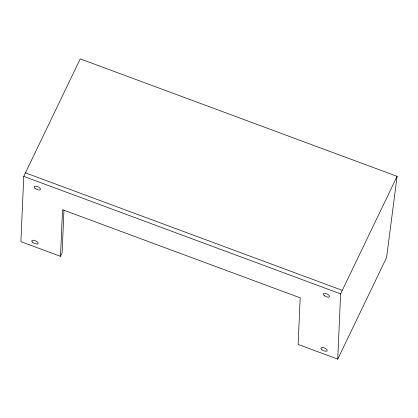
<?xml version="1.0" encoding="UTF-8"?>
<svg xmlns="http://www.w3.org/2000/svg" width="418" height="418" viewBox="0 0 418 418"><rect width="100%" height="100%" fill="white"/><g stroke="black" fill="none" stroke-linecap="round" stroke-linejoin="round"><path stroke-width="0.63" d="M60.505 256.333L62.543 209.716L300.181 297.83L298.144 344.453L337.749 359.135L386.608 257.483L397.1 176.349L80.251 58.865L23.753 176.38L20.9 241.651L60.505 256.333L62.104 252.785L63.97 210.05M337.749 359.135L340.602 293.87L397.1 176.349M25.346 172.827L342.196 290.317M23.753 176.38L340.602 293.87M321.792 349.563A3.433 1.411 24.2 0 0 327.148 350.864A3.433 1.411 24.2 0 0 323.328 347.583A3.433 1.411 24.2 0 0 321.792 349.563M324.164 295.479A3.417 1.406 24.2 0 0 329.499 296.775A3.417 1.406 24.2 0 0 325.695 293.509A3.417 1.406 24.2 0 0 324.164 295.479M35.039 188.272A3.417 1.406 24.2 0 0 40.374 189.568A3.417 1.406 24.2 0 0 36.57 186.303A3.417 1.406 24.2 0 0 35.039 188.272M32.677 242.351A3.417 1.406 24.2 0 0 38.012 243.647A3.417 1.406 24.2 0 0 34.208 240.381A3.417 1.406 24.2 0 0 32.677 242.351"/></g></svg>
